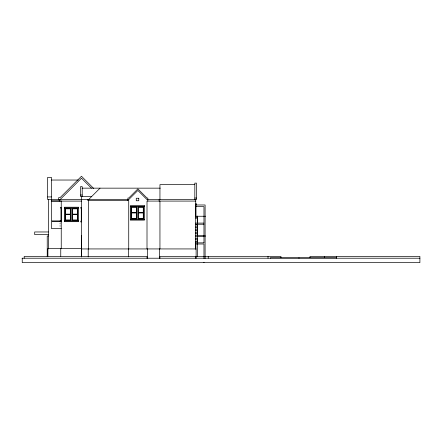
<?xml version="1.0" encoding="UTF-8"?>
<svg xmlns="http://www.w3.org/2000/svg" width="442" height="442" viewBox="0 0 442 442"><rect width="100%" height="100%" fill="white"/><g stroke="black" fill="none" stroke-linecap="round" stroke-linejoin="round"><path stroke-width="0.66" d="M60.079 199.591L81.477 178.192L91.439 188.154M88.604 199.591L100.036 188.154M203.977 235.868L203.977 236.144M51.427 180.032L78.262 180.032M194.817 184.662L159.949 184.662L159.949 199.591M82.14 188.154L160.297 188.154M80.555 195.021L82.201 195.021M91.621 196.568L80.555 196.568L80.555 186.607L82.201 186.607L82.201 196.568M47.653 196.928L51.427 196.928M194.817 198.044L196.463 198.044M51.156 200.977L61.239 200.977L61.239 248.454M51.427 201.099L81.477 201.099M195.734 201.082L147.004 201.082L147.004 248.934M195.734 203.779L196.502 203.779L196.502 204.535L195.928 204.535L195.928 217.481L196.502 217.481L196.502 218.243L195.734 218.243M195.734 204.994L205.099 204.977L205.099 258.504M130.307 206.42L144.468 206.42M195.784 206.652L203.961 206.652L203.961 242.862M61.239 207.353L60.471 207.353L60.471 208.116L61.046 208.116L61.046 221.061L60.471 221.061L60.471 221.818L61.239 221.818M81.477 207.436L80.709 207.436L80.709 208.199L81.284 208.199L81.284 221.144L80.709 221.144L80.709 221.906L81.477 221.906M64.355 207.978L78.521 207.978M195.905 216.248L203.961 216.248M130.307 219.365L144.468 219.365M61.239 220.906L51.427 220.906L51.427 177.369L47.653 177.369L47.653 199.591L128.732 199.591L137.865 190.452L147.004 199.591L196.463 199.591L196.463 183.115L194.817 183.115L194.817 199.591M64.355 220.923L78.521 220.923M61.239 221.669L51.427 221.669L51.427 228.525L61.239 228.525M195.502 223.1L203.961 223.1M195.557 224.243L203.961 224.243M195.557 224.586L197.497 224.586M195.557 226.111L197.497 226.111M195.557 227.63L197.497 227.63M195.557 229.155L197.497 229.155M195.557 230.674L197.497 230.674M48.377 231.967L34.703 231.967L34.703 234.619L48.377 234.619M195.557 232.199L197.497 232.199M195.557 233.724L197.497 233.724M195.557 235.243L197.497 235.243M81.477 235.652L81.322 256.868M197.248 235.857L203.961 235.857M48.377 235.989L47.228 235.989L47.228 256.774M197.248 236.161L203.961 236.161M195.557 236.768L197.497 236.768M195.557 238.293L197.497 238.293M195.475 239.813L197.497 239.813M195.475 241.338L197.607 241.338M195.734 241.481L195.928 248.885M195.557 242.862L203.977 242.862M195.557 244.001L203.961 244.001L203.961 258.482M81.477 248.454L47.896 248.454L47.896 256.266M81.477 248.934L196.121 248.934L196.121 258.216M195.839 256.454L280.957 256.454L280.957 257.631M336.677 257.78L270.355 257.78L270.355 258.216M22.1 258.216L419.9 258.216M93.632 188.414L81.477 176.259L60.079 197.657L58.631 197.657L58.631 199.591M197.497 234.487L197.486 216.248L197.486 223.1M336.522 256.454L336.522 258.216M324.378 256.454L324.378 257.631M309.986 257.631L309.986 256.454L419.9 256.454L419.9 262.631L22.238 262.631L22.238 258.216M298.985 257.78L298.985 258.216M268.012 256.454L268.012 258.216M208.248 256.454L208.248 258.216M203.961 262.255L203.961 262.62M197.497 224.243L197.497 256.564M197.381 239.813L197.381 241.338M195.734 199.591L195.734 249.249M195.734 258.216L195.734 256.454L159.949 256.454L159.949 258.216M159.949 201.082L159.949 248.934M159.562 248.934L159.562 258.216M159.126 199.591L159.126 201.082M147.827 201.082L147.827 198.044L147.004 198.044L137.865 188.905L128.732 198.044L127.909 198.044L127.909 200.541M147.39 248.934L147.39 258.216M147.004 258.216L147.004 256.454L24.188 256.454L24.188 258.216M128.732 248.934L128.732 200.541L87.781 200.541L87.781 199.591M128.346 248.934L128.346 256.89M88.604 200.541L88.604 248.934M88.218 248.934L88.218 256.89M81.477 196.568L81.477 256.89M60.758 248.454L60.758 256.266M60.079 220.906L60.079 221.669M60.079 223.442L60.079 223.884M60.079 225.724L60.079 226.166M59.256 199.591L59.256 201.099M48.377 199.591L48.377 248.918M197.375 216.193L197.519 216.458L197.386 216.138M197.386 235.951L197.524 236.216L197.397 235.901M204.917 216.199L205.287 216.298L204.939 216.155M204.955 235.967L205.248 236.045L204.955 235.967M138.777 198.243L136.263 198.243L136.263 200.756L138.777 200.756L138.777 198.243M144.468 205.657L130.307 205.657L130.307 220.122L144.468 220.122L144.468 205.657M136.838 206.878L131.108 206.878L131.108 218.768L136.838 218.768L136.838 206.878M143.667 206.878L137.932 206.878L137.932 218.768L143.667 218.768L143.667 206.878M78.521 207.215L64.355 207.215L64.355 221.685L78.521 221.685L78.521 207.215M136.451 207.265L131.501 207.265L131.501 212.58L136.451 212.58L136.451 207.265M143.274 207.265L138.324 207.265L138.324 212.58L143.274 212.58L143.274 207.265M70.891 208.436L65.162 208.436L65.162 220.331L70.891 220.331L70.891 208.436M77.715 208.436L71.985 208.436L71.985 220.331L77.715 220.331L77.715 208.436M70.499 208.823L65.549 208.823L65.549 214.138L70.499 214.138L70.499 208.823M77.328 208.823L72.377 208.823L72.377 214.138L77.328 214.138L77.328 208.823M136.451 212.967L131.501 212.967L131.501 218.381L136.451 218.381L136.451 212.967M143.274 212.967L138.324 212.967L138.324 218.381L143.274 218.381L143.274 212.967M70.499 214.525L65.549 214.525L65.549 219.945L70.499 219.945L70.499 214.525M77.328 214.525L72.377 214.525L72.377 219.945L77.328 219.945L77.328 214.525"/></g></svg>
